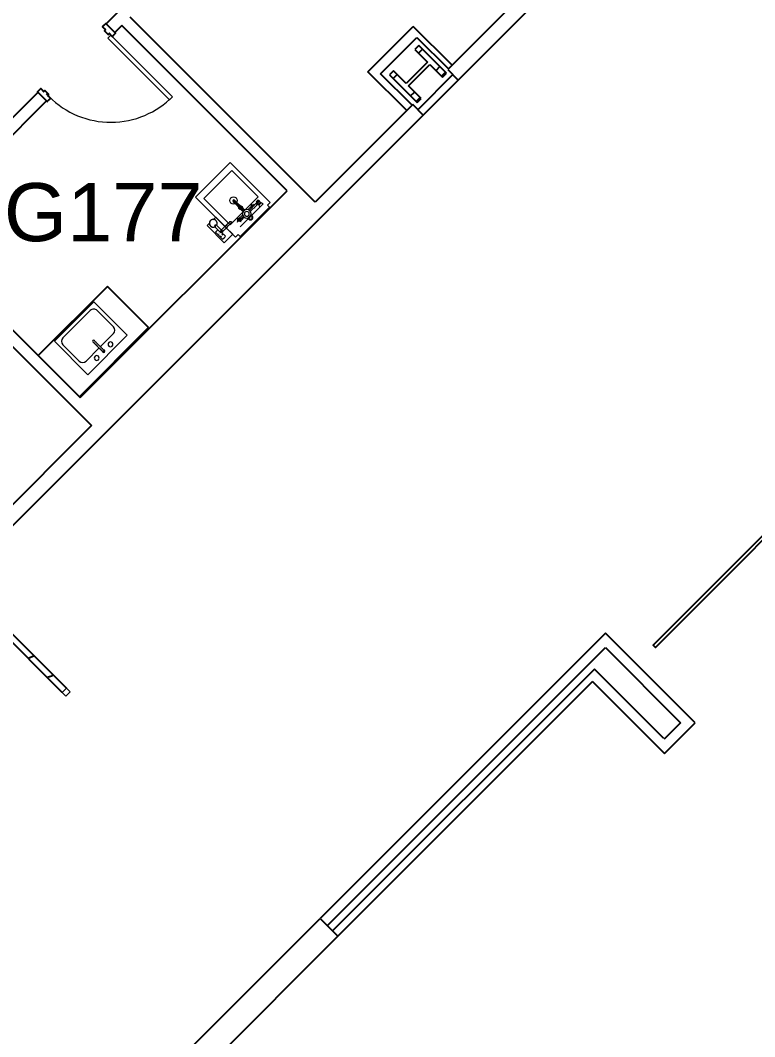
# Model space of a CAD drawing. Header units: inches. Extents: x -115 to 5677, y -261 to 4726.
# Drawn here: x 1107.6 to 1410.9, y 1480.4 to 1900.2 of the extents above; entities that cross this region are included whole.
import ezdxf

# ---------------------------------------------------------------- set-up
doc = ezdxf.new("R2010")
doc.units = ezdxf.units.IN
doc.header["$LTSCALE"] = 96
doc.header["$MEASUREMENT"] = 0
for name, color, linetype in [('A-ANNO-ROOM', 4, 'CONTINUOUS'), ('A-COLS', 5, 'CONTINUOUS'), ('A-DOOR', 2, 'CONTINUOUS'), ('A-FLOR-CASE', 3, 'CONTINUOUS'), ('A-WALL-FULL', 6, 'CONTINUOUS')]:
    doc.layers.add(name, color=color, linetype=linetype)
doc.layers.add('A-FLOR-CASE-1', color=3, linetype='CONTINUOUS', lineweight=20)
doc.layers.add('P-FIXT', color=6, linetype='CONTINUOUS', lineweight=9)
doc.styles.add('ARIAL', font='arial.ttf')

# ---------------------------------------------------------------- blocks, each defined once
blk = doc.blocks.new('PLUMB_Sink-Single_HED - 23_ W 19_5_ D 34_ H-5046426-ABSWR_AR_GL')
at = {"layer": 'P-FIXT'}
for p, q in [((12.12, 9.84), (-10.88, 9.84)), ((-10.88, 9.84), (-10.88, -9.66)), ((12.12, -9.66), (12.12, 9.84)), ((-7.38, 5.34), (0.29, 5.34)), ((0.24, 5.09), (0.24, 4.22)), ((0.95, 5.34), (8.62, 5.34)), ((0.99, 4.22), (0.99, 5.09)), ((-9.38, -6.16), (-9.38, 3.34)), ((10.62, 3.34), (10.62, -6.16)), ((8.62, -8.16), (-7.38, -8.16)), ((-10.88, -9.66), (12.12, -9.66))]:
    blk.add_line(p, q, dxfattribs=at)
at = {"layer": 'P-FIXT', "flags": 128}
for points in [[(0.24, 7.59), (0.24, 7.59), (0.24, 7.58), (0.24, 7.57), (0.24, 7.56), (0.24, 7.54), (0.24, 7.52), (0.24, 7.49), (0.24, 7.47), (0.24, 7.43), (0.24, 7.39), (0.24, 7.35), (0.24, 7.31), (0.24, 7.26), (0.24, 7.21), (0.24, 7.16), (0.24, 7.1), (0.24, 7.04), (0.24, 6.97), (0.24, 6.9), (0.24, 6.83), (0.24, 6.76), (0.24, 6.69), (0.24, 6.61), (0.24, 6.53), (0.24, 6.44), (0.24, 6.36), (0.24, 6.27), (0.24, 6.18), (0.24, 6.09), (0.24, 6), (0.24, 5.9), (0.24, 5.81), (0.24, 5.71), (0.24, 5.62), (0.24, 5.52), (0.24, 5.42), (0.24, 5.32), (0.24, 5.22), (0.24, 5.12), (0.24, 5.09)], [(0.24, 4.22), (0.24, 4.12), (0.24, 4.02), (0.24, 3.92), (0.24, 3.82), (0.24, 3.72), (0.24, 3.62), (0.24, 3.53), (0.24, 3.43), (0.24, 3.34), (0.24, 3.24), (0.24, 3.15), (0.24, 3.06), (0.24, 2.98), (0.24, 2.89), (0.24, 2.81), (0.24, 2.72), (0.24, 2.65), (0.24, 2.57), (0.24, 2.5), (0.24, 2.42), (0.24, 2.36), (0.24, 2.29), (0.24, 2.23), (0.24, 2.17), (0.24, 2.11), (0.24, 2.06), (0.24, 2.01), (0.24, 1.97), (0.24, 1.93), (0.24, 1.89), (0.24, 1.85), (0.24, 1.82), (0.24, 1.8), (0.24, 1.77), (0.24, 1.75), (0.24, 1.74), (0.24, 1.73), (0.24, 1.72), (0.24, 1.72)], [(0.99, 5.09), (0.99, 5.19), (0.99, 5.29), (0.99, 5.39), (0.99, 5.49), (0.99, 5.59), (0.99, 5.69), (0.99, 5.78), (0.99, 5.88), (0.99, 5.97), (0.99, 6.07), (0.99, 6.16), (0.99, 6.25), (0.99, 6.33), (0.99, 6.42), (0.99, 6.5), (0.99, 6.59), (0.99, 6.66), (0.99, 6.74), (0.99, 6.81), (0.99, 6.89), (0.99, 6.95), (0.99, 7.02), (0.99, 7.08), (0.99, 7.14), (0.99, 7.2), (0.99, 7.25), (0.99, 7.3), (0.99, 7.34), (0.99, 7.38), (0.99, 7.42), (0.99, 7.46), (0.99, 7.49), (0.99, 7.51), (0.99, 7.54), (0.99, 7.56), (0.99, 7.57), (0.99, 7.58), (0.99, 7.59), (0.99, 7.59)], [(0.99, 1.72), (0.99, 1.72), (0.99, 1.73), (0.99, 1.74), (0.99, 1.75), (0.99, 1.77), (0.99, 1.79), (0.99, 1.81), (0.99, 1.84), (0.99, 1.88), (0.99, 1.91), (0.99, 1.96), (0.99, 2), (0.99, 2.05), (0.99, 2.1), (0.99, 2.15), (0.99, 2.21), (0.99, 2.27), (0.99, 2.34), (0.99, 2.41), (0.99, 2.48), (0.99, 2.55), (0.99, 2.62), (0.99, 2.7), (0.99, 2.78), (0.99, 2.87), (0.99, 2.95), (0.99, 3.04), (0.99, 3.13), (0.99, 3.22), (0.99, 3.31), (0.99, 3.41), (0.99, 3.5), (0.99, 3.6), (0.99, 3.69), (0.99, 3.79), (0.99, 3.89), (0.99, 3.99), (0.99, 4.09), (0.99, 4.19), (0.99, 4.22)]]:
    blk.add_lwpolyline(points, dxfattribs=at)
at = {"layer": 'P-FIXT'}
for centre, radius, start, end in [((-3.38, 7.59), 1, 0, 180), ((4.62, 7.59), 1, 0, 180), ((-7.38, 3.34), 2, 90, 180), ((-3.38, 7.59), 1, 180, 0), ((0.62, 7.59), 0.5, 0, 180), ((0.62, 7.59), 0.5, 180, 231.4286), ((0.62, 7.59), 0.375, 90, 235.6403), ((0.62, 7.59), 0.375, 304.3597, 90), ((0.62, 7.59), 0.5, 308.5714, 0), ((4.62, 7.59), 1, 180, 0), ((8.62, 3.34), 2, 0, 90), ((0.62, 1.72), 0.375, 180, 0), ((-7.38, -6.16), 2, 180, 270), ((8.62, -6.16), 2, 270, 0)]:
    blk.add_arc(centre, radius, start, end, dxfattribs=at)
blk = doc.blocks.new('WOOD SCREEN 5 - WOOD SCREEN 2-7233831-ABSWR_AR_GL')
at = {"layer": 'A-FLOR-CASE'}
h = blk.add_hatch(dxfattribs=at)
h.set_pattern_fill('FP_122', color=256, style=0, pattern_type=2)
h.set_pattern_definition([(216.87, (410.194, 424.594), (71.9999143, 48.0001286), [12, -108]), (206.565, (424.594, 417.394), (-23.99974, -23.999696), [26.833, -26.833]), (198.435, (424.594, 405.394), (-47.999875, -23.999517), [15.179, -60.716])])
h.paths.add_polyline_path([(4763.79, 2190.3), (4765.56, 2192.06), (4722.67, 2234.95), (4720.9, 2233.18), (4763.44, 2190.65)], flags=0)
for p, q in [((4763.79, 2190.3), (4720.9, 2233.18)), ((4722.67, 2234.95), (4765.56, 2192.06))]:
    blk.add_line(p, q, dxfattribs=at)
at = {"layer": 'A-FLOR-CASE-1'}
for p, q in [((4721.26, 2236.37), (4719.49, 2234.6)), ((4719.49, 2234.6), (4720.9, 2233.18)), ((4720.9, 2233.18), (4722.67, 2234.95)), ((4722.67, 2234.95), (4721.26, 2236.37)), ((4765.56, 2192.06), (4763.79, 2190.3)), ((4766.97, 2190.65), (4765.56, 2192.06)), ((4763.79, 2190.3), (4765.2, 2188.88)), ((4765.2, 2188.88), (4766.97, 2190.65))]:
    blk.add_line(p, q, dxfattribs=at)
blk = doc.blocks.new('Clinical_Sink_Hosptial_Soiled_Utility_Hopper_12636 - Right Hand Sprayer-11646858-ABSWR_AR_GL')
at = {"layer": 'P-FIXT'}
for p, q in [((-15.48, 3), (-15.48, 13)), ((-15.48, 13), (-13.85, 13)), ((-12.16, 13), (-10.48, 13)), ((-10.48, 13), (-10.48, 7.51)), ((-0.6, 12.54), (-0.6, 12.72)), ((-0.6, 12.54), (-0.6, 12.72)), ((-0.35, 12.72), (-0.35, 12.54)), ((-0.35, 12.72), (-0.35, 12.54)), ((-14.88, 8.62), (-14.97, 4.48)), ((-14.09, 8.62), (-14.88, 8.62)), ((-14.58, 12.08), (-14.59, 11.99)), ((-13.53, 8.62), (-14.09, 8.62)), ((-13.53, 10.41), (-13.53, 7.51)), ((-12.55, 7.48), (-12.55, 10.39)), ((-11.42, 11.99), (-11.43, 12.08)), ((-0.98, 9.57), (-0.98, 8.99)), ((-0.98, 9.57), (-0.61, 9.57)), ((-0.83, 9.57), (-0.98, 9.57)), ((-0.83, 8.99), (-0.98, 8.99)), ((-0.98, 8.99), (-0.56, 8.99)), ((-0.85, 11.62), (-0.85, 6.66)), ((-0.57, 9.57), (-0.85, 9.57)), ((-0.66, 9.08), (-0.85, 9.08)), ((-0.29, 11.42), (-0.66, 11.42)), ((-0.66, 11.39), (-0.66, 11.22)), ((-0.66, 11.22), (-0.66, 11.39)), ((-0.29, 11.39), (-0.66, 11.39)), ((-0.66, 11.04), (-0.66, 11.22)), ((-0.66, 11.22), (-0.29, 11.22)), ((-0.66, 11.22), (-0.29, 11.22)), ((-0.6, 12.15), (-0.6, 12.54)), ((-0.6, 12.15), (-0.6, 12.37)), ((-0.6, 11.13), (-0.6, 11.56)), ((-0.6, 11.47), (-0.6, 11.56)), ((-0.35, 11.47), (-0.6, 11.47)), ((-0.6, 11.14), (-0.6, 11.47)), ((-0.35, 11.47), (-0.6, 11.47)), ((-0.6, 11.41), (-0.6, 11.2)), ((-0.6, 11.2), (-0.6, 11.41)), ((-0.6, 11.13), (-0.6, 6.54)), ((-0.4, 8.99), (0.02, 8.99)), ((-0.1, 9.57), (-0.38, 9.57)), ((-0.35, 12.54), (-0.35, 12.15)), ((-0.35, 12.37), (-0.35, 12.15)), ((-0.35, 11.56), (-0.35, 11.13)), ((-0.35, 11.56), (-0.35, 11.47)), ((-0.35, 11.47), (-0.35, 11.14)), ((-0.35, 11.41), (-0.35, 11.2)), ((-0.35, 11.2), (-0.35, 11.41)), ((-0.35, 6.55), (-0.35, 11.13)), ((-0.35, 9.57), (0.02, 9.57)), ((-0.29, 11.39), (-0.29, 11.22)), ((-0.29, 11.22), (-0.29, 11.39)), ((-0.29, 11.22), (-0.29, 11.04)), ((-0.1, 9.08), (-0.29, 9.08)), ((0.02, 9.57), (-0.12, 9.57)), ((0.02, 8.99), (-0.12, 8.99)), ((-0.1, 6.49), (-0.1, 11.62)), ((0.02, 8.99), (0.02, 9.57)), ((-14.93, 4.48), (-14.09, 4.48)), ((-14.48, 7.12), (-14.48, 7.1)), ((-14.48, 6.12), (-14.48, 5.62)), ((-14.09, 7.52), (-14.08, 7.52)), ((-14.08, 6.73), (-14.09, 6.73)), ((-14.09, 4.48), (-13.25, 4.48)), ((-13.69, 7.11), (-13.69, 7.12)), ((-13.69, 5.62), (-13.69, 6.15)), ((-13.2, 4.48), (-13.27, 7.18)), ((-10.48, 6.78), (-10.48, 3)), ((-5.57, 5.5), (-5.57, 5.25)), ((-5.48, 5.5), (-5.48, 5.5)), ((-5.48, 5.5), (-3.48, 5.5)), ((-4.66, 5.25), (-5.48, 5.25)), ((-5.48, 5.25), (-5.48, 5.25)), ((-4.35, 6.47), (-4.6, 6.47)), ((-4.6, 6.37), (-4.6, 6.37)), ((-4.6, 5.59), (-4.6, 6.37)), ((-4.6, 5.99), (-4.6, 5.47)), ((-4.6, 5.16), (-4.6, 4.76)), ((-4.6, 4.37), (-4.6, 5.16)), ((-4.6, 4.37), (-4.6, 4.37)), ((-4.6, 4.28), (-4.35, 4.28)), ((-4.48, 5.47), (-4.48, 5.64)), ((-4.48, 5.11), (-4.48, 5.19)), ((-3.48, 5.25), (-4.44, 5.25)), ((-4.42, 5), (-3.84, 5)), ((-4.35, 6.37), (-4.35, 6.37)), ((-4.35, 6.37), (-4.35, 5.59)), ((-4.35, 5.5), (-4.35, 5.99)), ((-1.91, 5.75), (-4.35, 5.75)), ((-4.35, 4.76), (-4.35, 5.28)), ((-4.35, 5.16), (-4.35, 4.37)), ((-4.35, 4.37), (-4.35, 4.37)), ((-3.84, 5.05), (-3.89, 5)), ((-3.89, 4.65), (-3.84, 4.61)), ((-2.21, 4.94), (-3.84, 5.05)), ((-3.84, 4.83), (-3.84, 5.02)), ((-3.84, 4.63), (-3.84, 4.83)), ((-3.84, 4.61), (-2.21, 4.72)), ((-3.48, 5.5), (-3.48, 5.5)), ((-3.48, 5.25), (-3.48, 5.25)), ((-3.44, 5), (-2.15, 5)), ((-3.38, 5.25), (-3.38, 5.5)), ((-0.98, 7.87), (-0.98, 6.53)), ((-0.98, 7.87), (-0.96, 7.87)), ((-0.55, 7.87), (-0.98, 7.87)), ((0.02, 7.87), (-0.4, 7.87)), ((0.01, 7.87), (0.02, 7.87)), ((0.02, 6.45), (0.02, 7.87)), ((3.5, 5.75), (1.02, 5.75)), ((5.2, 5.19), (1.21, 5.19)), ((1.21, 4.47), (5.2, 4.47)), ((2.43, 5.5), (2.43, 5.25)), ((2.52, 5.5), (2.52, 5.5)), ((2.52, 5.5), (4.52, 5.5)), ((3.5, 5.25), (2.52, 5.25)), ((2.52, 5.25), (2.52, 5.25)), ((3.65, 6.47), (3.4, 6.47)), ((3.4, 6.37), (3.4, 6.37)), ((3.4, 5.59), (3.4, 6.37)), ((3.4, 5.99), (3.4, 5.5)), ((3.4, 4.37), (3.4, 4.37)), ((3.4, 4.28), (3.65, 4.28)), ((3.52, 5.64), (3.52, 5.56)), ((3.65, 6.37), (3.65, 6.37)), ((3.65, 6.37), (3.65, 5.59)), ((3.65, 5.47), (3.65, 5.99)), ((3.65, 4.37), (3.65, 4.37)), ((4.52, 5.25), (3.66, 5.25)), ((4.52, 5.5), (4.52, 5.5)), ((4.52, 5.25), (4.52, 5.25)), ((4.62, 5.25), (4.62, 5.5)), ((5.8, 5.24), (5.2, 5.24)), ((5.2, 5.24), (5.2, 4.41)), ((5.2, 4.41), (5.8, 4.41)), ((5.69, 5.33), (5.61, 4.83)), ((5.61, 4.83), (5.72, 4.19)), ((5.87, 5.33), (5.69, 5.33)), ((5.69, 5.33), (6.91, 5.33)), ((5.8, 5.58), (5.8, 5.33)), ((5.95, 5.58), (5.8, 5.58)), ((5.8, 5.58), (6.8, 5.58)), ((5.95, 5.33), (5.8, 5.33)), ((5.8, 5.33), (6.8, 5.33)), ((5.8, 5.24), (5.8, 4.41)), ((7, 4.83), (5.81, 4.83)), ((5.81, 4.83), (7, 4.83)), ((6.8, 5.58), (6.66, 5.58)), ((6.8, 5.33), (6.66, 5.33)), ((6.91, 5.33), (6.73, 5.33)), ((6.8, 5.33), (6.8, 5.58)), ((6.89, 4.19), (7, 4.83)), ((7, 4.83), (6.91, 5.33)), ((-15.48, 3), (-10.48, 3)), ((5.36, 3), (-6.25, 3)), ((-0.48, 3), (-1.61, 3)), ((-1.61, 3), (-0.48, 3)), ((-0.82, 3), (-1.55, 3)), ((-1.55, 3), (-0.48, 3)), ((-0.98, 3.5), (-0.98, 3.5)), ((-0.1, 3), (-0.85, 3)), ((-0.48, 3), (0.65, 3)), ((0.65, 3), (-0.48, 3)), ((-0.48, 3), (0.59, 3)), ((0.59, 3), (-0.14, 3)), ((0.02, 3.5), (0.02, 3.5)), ((5.66, 3.86), (5.35, 3)), ((5.53, 3), (5.35, 3)), ((5.35, 3), (7.26, 3)), ((5.85, 3.86), (5.66, 3.86)), ((5.66, 3.86), (6.94, 3.86)), ((5.89, 4.19), (5.72, 4.19)), ((5.72, 4.19), (6.89, 4.19)), ((5.8, 4.19), (5.8, 3.86)), ((5.95, 4.19), (5.8, 4.19)), ((5.8, 4.19), (6.8, 4.19)), ((6.8, 4.19), (6.66, 4.19)), ((6.89, 4.19), (6.72, 4.19)), ((6.94, 3.86), (6.76, 3.86)), ((6.8, 3.86), (6.8, 4.19)), ((7.26, 3), (6.94, 3.86)), ((7.26, 3), (7.08, 3))]:
    blk.add_line(p, q, dxfattribs=at)
at = {"layer": 'P-FIXT', "flags": 128}
for points in [[(-14.5, 12.39), (-14.52, 12.33), (-14.54, 12.27), (-14.55, 12.21), (-14.57, 12.15), (-14.58, 12.09), (-14.59, 12.02), (-14.59, 11.96), (-14.59, 11.9), (-14.59, 11.84), (-14.59, 11.77), (-14.59, 11.71), (-14.58, 11.65), (-14.57, 11.58), (-14.56, 11.52), (-14.54, 11.46), (-14.53, 11.4), (-14.51, 11.34), (-14.48, 11.28), (-14.46, 11.22), (-14.43, 11.17), (-14.4, 11.11), (-14.37, 11.06), (-14.34, 11), (-14.3, 10.95), (-14.27, 10.9), (-14.23, 10.85), (-14.18, 10.8), (-14.14, 10.76), (-14.1, 10.71), (-14.05, 10.67), (-14, 10.63), (-13.95, 10.59), (-13.9, 10.56), (-13.84, 10.52), (-13.79, 10.49), (-13.73, 10.46), (-13.68, 10.44), (-13.62, 10.41), (-13.56, 10.39), (-13.51, 10.37)], [(-12.58, 10.34), (-12.52, 10.36), (-12.46, 10.38), (-12.4, 10.41), (-12.34, 10.43), (-12.29, 10.46), (-12.23, 10.49), (-12.18, 10.52), (-12.12, 10.55), (-12.07, 10.59), (-12.02, 10.63), (-11.97, 10.66), (-11.92, 10.71), (-11.88, 10.75), (-11.83, 10.8), (-11.79, 10.84), (-11.75, 10.89), (-11.71, 10.94), (-11.68, 10.99), (-11.64, 11.05), (-11.61, 11.1), (-11.58, 11.16), (-11.56, 11.21), (-11.53, 11.27), (-11.51, 11.33), (-11.49, 11.39), (-11.47, 11.45), (-11.45, 11.51), (-11.44, 11.57), (-11.43, 11.64), (-11.42, 11.7), (-11.42, 11.76), (-11.42, 11.82), (-11.42, 11.89), (-11.42, 11.95), (-11.42, 12.01), (-11.43, 12.07), (-11.44, 12.14), (-11.45, 12.2), (-11.47, 12.26), (-11.49, 12.32), (-11.51, 12.38), (-11.51, 12.39)], [(-0.98, 7.87), (-1, 7.89), (-1.02, 7.92), (-1.04, 7.94), (-1.06, 7.96), (-1.08, 7.98), (-1.1, 8.01), (-1.11, 8.03), (-1.13, 8.06), (-1.14, 8.09), (-1.16, 8.11), (-1.17, 8.14), (-1.18, 8.17), (-1.19, 8.2), (-1.2, 8.23), (-1.21, 8.25), (-1.21, 8.28), (-1.22, 8.31), (-1.22, 8.34), (-1.22, 8.37), (-1.23, 8.4), (-1.23, 8.43), (-1.23, 8.46), (-1.22, 8.49), (-1.22, 8.52), (-1.22, 8.55), (-1.21, 8.58), (-1.21, 8.61), (-1.2, 8.64), (-1.19, 8.67), (-1.18, 8.7), (-1.17, 8.72), (-1.16, 8.75), (-1.14, 8.78), (-1.13, 8.81), (-1.11, 8.83), (-1.1, 8.86), (-1.08, 8.88), (-1.06, 8.9), (-1.04, 8.93), (-1.02, 8.95), (-1, 8.97), (-0.98, 8.99), (-0.98, 8.99)], [(-0.6, 9.07), (-0.62, 9.06), (-0.65, 9.06), (-0.67, 9.05), (-0.7, 9.04), (-0.72, 9.03), (-0.75, 9.02), (-0.77, 9.01), (-0.79, 9), (-0.81, 8.98), (-0.84, 8.97), (-0.86, 8.96), (-0.88, 8.94), (-0.9, 8.92), (-0.92, 8.91), (-0.94, 8.89), (-0.95, 8.87), (-0.97, 8.85), (-0.99, 8.83), (-1, 8.81), (-1.02, 8.79), (-1.03, 8.77), (-1.04, 8.74), (-1.05, 8.72), (-1.07, 8.7), (-1.08, 8.67), (-1.09, 8.65), (-1.09, 8.63), (-1.1, 8.6), (-1.11, 8.58), (-1.11, 8.55), (-1.12, 8.52), (-1.12, 8.5), (-1.12, 8.47), (-1.12, 8.45), (-1.12, 8.43)], [(-1.12, 8.43), (-1.12, 8.41), (-1.12, 8.38), (-1.12, 8.36), (-1.11, 8.33), (-1.11, 8.31), (-1.1, 8.28), (-1.1, 8.26), (-1.09, 8.23), (-1.08, 8.21), (-1.07, 8.18), (-1.06, 8.16), (-1.05, 8.14), (-1.04, 8.11), (-1.02, 8.09), (-1.01, 8.07), (-0.99, 8.05), (-0.98, 8.03), (-0.96, 8.01), (-0.94, 7.99), (-0.93, 7.97), (-0.91, 7.95), (-0.89, 7.94), (-0.87, 7.92), (-0.85, 7.9), (-0.83, 7.89), (-0.8, 7.88), (-0.78, 7.86), (-0.76, 7.85), (-0.73, 7.84), (-0.71, 7.83), (-0.69, 7.82), (-0.66, 7.82), (-0.64, 7.81), (-0.61, 7.8)], [(-0.85, 12.37), (-0.85, 12.37), (-0.85, 12.37), (-0.85, 12.37), (-0.85, 12.37), (-0.85, 12.36), (-0.85, 12.35), (-0.85, 12.35), (-0.85, 12.34), (-0.85, 12.33), (-0.85, 12.32), (-0.85, 12.3), (-0.85, 12.29), (-0.85, 12.28), (-0.85, 12.26), (-0.85, 12.24), (-0.85, 12.23), (-0.85, 12.21), (-0.85, 12.19), (-0.85, 12.17), (-0.85, 12.15), (-0.85, 12.13), (-0.85, 12.1), (-0.85, 12.08), (-0.85, 12.06), (-0.85, 12.03), (-0.85, 12), (-0.85, 11.98), (-0.85, 11.95), (-0.85, 11.92), (-0.85, 11.9), (-0.85, 11.87), (-0.85, 11.84), (-0.85, 11.81), (-0.85, 11.78), (-0.85, 11.75), (-0.85, 11.72), (-0.85, 11.69), (-0.85, 11.66), (-0.85, 11.63), (-0.85, 11.62)], [(-0.85, 9.08), (-0.83, 9.1), (-0.8, 9.11), (-0.77, 9.12), (-0.74, 9.13), (-0.72, 9.14), (-0.69, 9.15), (-0.66, 9.16), (-0.63, 9.17), (-0.6, 9.17)], [(-0.6, 11.56), (-0.52, 11.56), (-0.43, 11.56), (-0.35, 11.56)], [(-0.36, 9.17), (-0.33, 9.17), (-0.3, 9.16), (-0.27, 9.15), (-0.24, 9.15), (-0.21, 9.14), (-0.19, 9.12), (-0.16, 9.11), (-0.13, 9.1), (-0.1, 9.08), (-0.1, 9.08)], [(-0.36, 7.8), (-0.33, 7.81), (-0.31, 7.81), (-0.28, 7.82), (-0.26, 7.83), (-0.23, 7.84), (-0.21, 7.85), (-0.19, 7.86), (-0.16, 7.87), (-0.14, 7.88), (-0.12, 7.9), (-0.1, 7.91), (-0.08, 7.93), (-0.06, 7.94), (-0.04, 7.96), (-0.02, 7.98), (0, 8), (0.02, 8.02), (0.03, 8.04), (0.05, 8.06), (0.06, 8.08), (0.08, 8.1), (0.09, 8.12), (0.1, 8.15), (0.11, 8.17), (0.12, 8.19), (0.13, 8.22), (0.14, 8.24), (0.15, 8.27), (0.15, 8.29), (0.16, 8.32), (0.16, 8.34), (0.16, 8.37), (0.17, 8.39), (0.17, 8.42), (0.17, 8.43)], [(0.17, 8.43), (0.17, 8.46), (0.17, 8.49), (0.16, 8.51), (0.16, 8.54), (0.16, 8.56), (0.15, 8.59), (0.14, 8.61), (0.14, 8.64), (0.13, 8.66), (0.12, 8.68), (0.11, 8.71), (0.1, 8.73), (0.08, 8.75), (0.07, 8.78), (0.06, 8.8), (0.04, 8.82), (0.02, 8.84), (0.01, 8.86), (-0.01, 8.88), (-0.03, 8.9), (-0.05, 8.91), (-0.07, 8.93), (-0.09, 8.95), (-0.11, 8.96), (-0.13, 8.98), (-0.15, 8.99), (-0.17, 9), (-0.2, 9.01), (-0.22, 9.03), (-0.24, 9.03), (-0.27, 9.04), (-0.29, 9.05), (-0.32, 9.06), (-0.34, 9.06)], [(-0.1, 11.62), (-0.1, 11.65), (-0.1, 11.68), (-0.1, 11.71), (-0.1, 11.74), (-0.1, 11.77), (-0.1, 11.8), (-0.1, 11.83), (-0.1, 11.86), (-0.1, 11.89), (-0.1, 11.92), (-0.1, 11.94), (-0.1, 11.97), (-0.1, 12), (-0.1, 12.02), (-0.1, 12.05), (-0.1, 12.07), (-0.1, 12.1), (-0.1, 12.12), (-0.1, 12.14), (-0.1, 12.16), (-0.1, 12.18), (-0.1, 12.2), (-0.1, 12.22), (-0.1, 12.24), (-0.1, 12.26), (-0.1, 12.27), (-0.1, 12.29), (-0.1, 12.3), (-0.1, 12.31), (-0.1, 12.32), (-0.1, 12.33), (-0.1, 12.34), (-0.1, 12.35), (-0.1, 12.36), (-0.1, 12.36), (-0.1, 12.37), (-0.1, 12.37), (-0.1, 12.37), (-0.1, 12.37)], [(0.02, 8.99), (0.04, 8.97), (0.07, 8.95), (0.09, 8.93), (0.11, 8.91), (0.12, 8.88), (0.14, 8.86), (0.16, 8.83), (0.17, 8.81), (0.19, 8.78), (0.2, 8.75), (0.21, 8.73), (0.22, 8.7), (0.23, 8.67), (0.24, 8.64), (0.25, 8.61), (0.26, 8.58), (0.26, 8.55), (0.27, 8.52), (0.27, 8.49), (0.27, 8.46), (0.27, 8.43), (0.27, 8.4), (0.27, 8.37), (0.27, 8.34), (0.26, 8.31), (0.26, 8.28), (0.25, 8.26), (0.24, 8.23), (0.24, 8.2), (0.23, 8.17), (0.21, 8.14), (0.2, 8.11), (0.19, 8.09), (0.17, 8.06), (0.16, 8.04), (0.14, 8.01), (0.12, 7.99), (0.11, 7.96), (0.09, 7.94), (0.07, 7.92), (0.05, 7.9), (0.02, 7.88), (0.02, 7.87)], [(-13.53, 7.5), (-13.53, 7.46), (-13.53, 7.42), (-13.53, 7.38), (-13.53, 7.35), (-13.53, 7.32), (-13.53, 7.29), (-13.53, 7.26), (-13.53, 7.24), (-13.53, 7.22), (-13.53, 7.2), (-13.53, 7.18), (-13.53, 7.16), (-13.53, 7.15), (-13.53, 7.14), (-13.53, 7.13), (-13.53, 7.13), (-13.53, 7.13)], [(-12.72, 6.73), (-12.82, 6.73), (-12.92, 6.73), (-13.02, 6.73), (-13.11, 6.73), (-13.2, 6.73), (-13.29, 6.73)], [(-13.04, 7.52), (-12.99, 7.52), (-12.9, 7.52)], [(-10.58, 6.73), (-11.02, 6.73), (-11.42, 6.73), (-11.78, 6.73), (-12.1, 6.73), (-12.37, 6.73), (-12.59, 6.73), (-12.77, 6.73), (-12.91, 6.73), (-13, 6.73), (-13.04, 6.73)], [(-12.57, 7.52), (-12.34, 7.52), (-12.07, 7.52), (-11.75, 7.52), (-11.38, 7.52), (-10.98, 7.52), (-10.58, 7.52)], [(-12.55, 7.13), (-12.55, 7.13), (-12.55, 7.13), (-12.55, 7.14), (-12.55, 7.15), (-12.55, 7.17), (-12.55, 7.18), (-12.55, 7.2), (-12.55, 7.22), (-12.55, 7.24), (-12.55, 7.27), (-12.55, 7.3), (-12.55, 7.33), (-12.55, 7.36), (-12.55, 7.39), (-12.55, 7.43), (-12.55, 7.47), (-12.55, 7.5)], [(-10.45, 6.73), (-10.58, 6.73), (-10.7, 6.73), (-10.83, 6.73), (-10.95, 6.73), (-11.08, 6.73), (-11.2, 6.73), (-11.33, 6.73), (-11.45, 6.73)], [(-7.7, 7.52), (-7.72, 7.52), (-7.8, 7.52), (-7.94, 7.52), (-8.12, 7.52), (-8.36, 7.52), (-8.65, 7.52), (-9, 7.52), (-9.39, 7.52), (-9.84, 7.52), (-10.33, 7.52), (-10.58, 7.52)], [(-10.58, 6.73), (-10.06, 6.73), (-9.59, 6.73), (-9.17, 6.73), (-8.81, 6.73), (-8.49, 6.73), (-8.23, 6.73), (-8.02, 6.73), (-7.86, 6.73), (-7.75, 6.73), (-7.7, 6.73), (-7.7, 6.73)], [(-10.48, 7.52), (-10.35, 7.52), (-10.23, 7.52), (-10.11, 7.52), (-9.99, 7.52), (-9.87, 7.52), (-9.75, 7.52)], [(-7.83, 6.73), (-7.84, 6.73), (-7.86, 6.73), (-7.89, 6.73), (-7.92, 6.73)], [(-7.89, 7.52), (-7.87, 7.52), (-7.85, 7.52), (-7.83, 7.52), (-7.83, 7.52)], [(-7.83, 7.52), (-7.74, 7.52), (-7.7, 7.52), (-7.7, 7.52)], [(-7.7, 6.73), (-7.72, 6.73), (-7.8, 6.73), (-7.83, 6.73)], [(-7.7, 7.52), (-7.68, 7.52), (-7.66, 7.52), (-7.65, 7.52), (-7.63, 7.51), (-7.62, 7.51), (-7.6, 7.51), (-7.59, 7.5), (-7.57, 7.5), (-7.56, 7.49), (-7.54, 7.49), (-7.53, 7.48), (-7.51, 7.47), (-7.5, 7.47), (-7.49, 7.46), (-7.47, 7.45), (-7.46, 7.44), (-7.45, 7.43), (-7.44, 7.42), (-7.42, 7.41), (-7.41, 7.4), (-7.4, 7.39), (-7.39, 7.38), (-7.38, 7.36), (-7.37, 7.35), (-7.36, 7.34), (-7.36, 7.32), (-7.35, 7.31), (-7.34, 7.3), (-7.33, 7.28), (-7.33, 7.27), (-7.32, 7.25), (-7.32, 7.24), (-7.31, 7.22), (-7.31, 7.21), (-7.31, 7.19), (-7.31, 7.18), (-7.3, 7.16), (-7.3, 7.15), (-7.3, 7.13), (-7.3, 7.11), (-7.3, 7.1), (-7.3, 7.08), (-7.31, 7.07), (-7.31, 7.05), (-7.31, 7.04), (-7.32, 7.02), (-7.32, 7.01), (-7.33, 6.99), (-7.33, 6.98), (-7.34, 6.96), (-7.34, 6.95), (-7.35, 6.93), (-7.36, 6.92), (-7.37, 6.91), (-7.38, 6.89), (-7.39, 6.88), (-7.4, 6.87), (-7.41, 6.86), (-7.42, 6.85), (-7.43, 6.83), (-7.44, 6.82), (-7.45, 6.81), (-7.47, 6.81), (-7.48, 6.8), (-7.49, 6.79), (-7.51, 6.78), (-7.52, 6.77), (-7.53, 6.77), (-7.55, 6.76), (-7.56, 6.75), (-7.58, 6.75), (-7.59, 6.74), (-7.61, 6.74), (-7.62, 6.74), (-7.64, 6.74), (-7.66, 6.73), (-7.67, 6.73), (-7.69, 6.73), (-7.7, 6.73)], [(-4.62, 4.89), (-4.63, 4.9), (-4.65, 4.91), (-4.67, 4.91), (-4.69, 4.92), (-4.71, 4.93), (-4.73, 4.94), (-4.74, 4.95), (-4.76, 4.96), (-4.78, 4.97), (-4.79, 4.99), (-4.81, 5), (-4.82, 5.01), (-4.84, 5.03), (-4.85, 5.04), (-4.86, 5.06), (-4.87, 5.07), (-4.89, 5.09), (-4.9, 5.1), (-4.91, 5.12), (-4.92, 5.14), (-4.93, 5.16), (-4.94, 5.18), (-4.94, 5.19), (-4.95, 5.21), (-4.96, 5.23)], [(-4.95, 5.53), (-4.95, 5.55), (-4.94, 5.56), (-4.93, 5.58), (-4.92, 5.6), (-4.91, 5.62), (-4.9, 5.64), (-4.89, 5.65), (-4.88, 5.67), (-4.87, 5.69), (-4.86, 5.7), (-4.84, 5.72), (-4.83, 5.73), (-4.81, 5.74), (-4.8, 5.76), (-4.78, 5.77), (-4.77, 5.78), (-4.75, 5.79), (-4.73, 5.8), (-4.72, 5.81), (-4.7, 5.82), (-4.68, 5.83), (-4.66, 5.84), (-4.64, 5.85), (-4.63, 5.85), (-4.61, 5.86)], [(-4.34, 5.86), (-4.32, 5.85), (-4.3, 5.84), (-4.28, 5.84), (-4.26, 5.83), (-4.25, 5.82), (-4.23, 5.81), (-4.21, 5.8), (-4.19, 5.79), (-4.18, 5.78), (-4.16, 5.76), (-4.15, 5.75), (-4.13, 5.74), (-4.12, 5.72), (-4.1, 5.71), (-4.09, 5.69), (-4.08, 5.68), (-4.07, 5.66), (-4.06, 5.65), (-4.05, 5.63), (-4.04, 5.61), (-4.03, 5.59), (-4.02, 5.57), (-4.01, 5.56), (-4, 5.54), (-4, 5.52)], [(-4, 5.22), (-4.01, 5.2), (-4.01, 5.19), (-4.02, 5.17), (-4.03, 5.15), (-4.04, 5.13), (-4.05, 5.11), (-4.06, 5.1), (-4.07, 5.08), (-4.08, 5.06), (-4.1, 5.05), (-4.11, 5.03), (-4.12, 5.02), (-4.14, 5.01), (-4.15, 4.99), (-4.17, 4.98), (-4.19, 4.97), (-4.2, 4.96), (-4.22, 4.95), (-4.24, 4.94), (-4.25, 4.93), (-4.27, 4.92), (-4.29, 4.91), (-4.31, 4.9), (-4.33, 4.9)], [(-0.6, 7.69), (-0.63, 7.7), (-0.66, 7.7), (-0.68, 7.71), (-0.71, 7.72), (-0.74, 7.73), (-0.77, 7.74), (-0.8, 7.75), (-0.82, 7.77), (-0.85, 7.78), (-0.85, 7.78)], [(-0.1, 7.78), (-0.13, 7.77), (-0.16, 7.76), (-0.18, 7.74), (-0.21, 7.73), (-0.24, 7.72), (-0.27, 7.71), (-0.3, 7.71), (-0.33, 7.7), (-0.35, 7.69)], [(3.06, 5.19), (3.05, 5.21), (3.04, 5.23)], [(3.05, 5.53), (3.05, 5.55), (3.06, 5.56), (3.07, 5.58), (3.08, 5.6), (3.09, 5.62), (3.1, 5.64), (3.11, 5.65), (3.12, 5.67), (3.13, 5.69), (3.14, 5.7), (3.16, 5.72), (3.17, 5.73), (3.19, 5.74), (3.2, 5.76), (3.22, 5.77), (3.23, 5.78), (3.25, 5.79), (3.27, 5.8), (3.28, 5.81), (3.3, 5.82), (3.32, 5.83), (3.34, 5.84), (3.36, 5.85), (3.37, 5.85), (3.39, 5.86)], [(3.66, 5.86), (3.68, 5.85), (3.7, 5.84), (3.72, 5.84), (3.74, 5.83), (3.75, 5.82), (3.77, 5.81), (3.79, 5.8), (3.81, 5.79), (3.82, 5.78), (3.84, 5.76), (3.85, 5.75), (3.87, 5.74), (3.88, 5.72), (3.9, 5.71), (3.91, 5.69), (3.92, 5.68), (3.93, 5.66), (3.94, 5.65), (3.95, 5.63), (3.96, 5.61), (3.97, 5.59), (3.98, 5.57), (3.99, 5.56), (4, 5.54), (4, 5.52)], [(4, 5.22), (3.99, 5.2), (3.99, 5.19)], [(-1.66, 3), (-1.66, 3.01), (-1.65, 3.03), (-1.65, 3.04), (-1.64, 3.05), (-1.63, 3.07), (-1.63, 3.08), (-1.62, 3.09), (-1.61, 3.1), (-1.6, 3.12), (-1.59, 3.13), (-1.58, 3.14), (-1.57, 3.15), (-1.56, 3.16), (-1.55, 3.17), (-1.54, 3.18), (-1.53, 3.18), (-1.51, 3.19), (-1.5, 3.2), (-1.49, 3.21), (-1.48, 3.21), (-1.46, 3.22), (-1.45, 3.23), (-1.43, 3.23), (-1.42, 3.24), (-1.41, 3.24), (-1.39, 3.24), (-1.38, 3.24), (-1.36, 3.25), (-1.35, 3.25), (-1.33, 3.25), (-1.32, 3.25), (-1.32, 3.25)], [(-1.6, 3), (-1.6, 3.01), (-1.6, 3.02), (-1.6, 3.03), (-1.6, 3.04), (-1.6, 3.05), (-1.59, 3.06), (-1.59, 3.07), (-1.59, 3.08), (-1.59, 3.09), (-1.58, 3.1), (-1.58, 3.11), (-1.57, 3.12), (-1.57, 3.12), (-1.56, 3.13), (-1.56, 3.14), (-1.55, 3.15), (-1.55, 3.16), (-1.54, 3.16), (-1.53, 3.17), (-1.53, 3.18), (-1.52, 3.19), (-1.51, 3.19), (-1.5, 3.2), (-1.5, 3.2), (-1.49, 3.21), (-1.48, 3.22), (-1.47, 3.22), (-1.46, 3.23), (-1.45, 3.23), (-1.44, 3.23), (-1.43, 3.24), (-1.42, 3.24), (-1.41, 3.24), (-1.4, 3.24), (-1.39, 3.25), (-1.38, 3.25), (-1.37, 3.25), (-1.36, 3.25), (-1.35, 3.25), (-1.35, 3.25)], [(-1.26, 3.25), (-1.28, 3.25), (-1.29, 3.25), (-1.3, 3.25), (-1.32, 3.25), (-1.32, 3.25), (-1.33, 3.25), (-1.34, 3.25), (-1.34, 3.25), (-1.35, 3.25), (-1.35, 3.25), (-1.35, 3.25)], [(-1.35, 3.25), (-1.35, 3.25), (-1.35, 3.25), (-1.35, 3.25), (-1.34, 3.25), (-1.33, 3.25), (-1.33, 3.25), (-1.32, 3.25), (-1.31, 3.25), (-1.3, 3.25), (-1.28, 3.25), (-1.27, 3.25)], [(-0.48, 3.25), (-0.51, 3.25), (-0.54, 3.25), (-0.58, 3.25), (-0.61, 3.25), (-0.64, 3.25), (-0.68, 3.25), (-0.71, 3.25), (-0.74, 3.25), (-0.77, 3.25), (-0.8, 3.25), (-0.83, 3.25), (-0.86, 3.25), (-0.89, 3.25), (-0.92, 3.25), (-0.95, 3.25), (-0.98, 3.25), (-1.01, 3.25), (-1.03, 3.25), (-1.06, 3.25), (-1.08, 3.25), (-1.1, 3.25), (-1.12, 3.25), (-1.15, 3.25), (-1.17, 3.25), (-1.18, 3.25), (-1.2, 3.25), (-1.22, 3.25), (-1.23, 3.25), (-1.25, 3.25), (-1.26, 3.25), (-1.27, 3.25), (-1.28, 3.25), (-1.29, 3.25), (-1.3, 3.25), (-1.3, 3.25), (-1.31, 3.25), (-1.31, 3.25), (-1.32, 3.25), (-1.32, 3.25)], [(-1.32, 3.25), (-1.32, 3.25), (-1.31, 3.25), (-1.31, 3.25), (-1.31, 3.25), (-1.3, 3.25), (-1.29, 3.25), (-1.28, 3.25), (-1.27, 3.25), (-1.26, 3.25), (-1.25, 3.25), (-1.24, 3.25), (-1.22, 3.25), (-1.21, 3.25), (-1.19, 3.25), (-1.17, 3.25), (-1.15, 3.25), (-1.13, 3.25)], [(0.36, 3.25), (0.36, 3.25), (0.36, 3.25), (0.36, 3.25), (0.35, 3.25), (0.35, 3.25), (0.34, 3.25), (0.33, 3.25), (0.32, 3.25), (0.31, 3.25), (0.3, 3.25), (0.28, 3.25), (0.27, 3.25), (0.25, 3.25), (0.23, 3.25), (0.22, 3.25), (0.2, 3.25), (0.18, 3.25), (0.15, 3.25), (0.13, 3.25), (0.11, 3.25), (0.08, 3.25), (0.06, 3.25), (0.03, 3.25), (0, 3.25), (-0.02, 3.25), (-0.05, 3.25), (-0.08, 3.25), (-0.11, 3.25), (-0.14, 3.25), (-0.17, 3.25), (-0.2, 3.25), (-0.24, 3.25), (-0.27, 3.25), (-0.3, 3.25), (-0.33, 3.25), (-0.37, 3.25), (-0.4, 3.25), (-0.43, 3.25), (-0.47, 3.25), (-0.48, 3.25)], [(0.19, 3.25), (0.21, 3.25), (0.23, 3.25), (0.25, 3.25), (0.26, 3.25), (0.28, 3.25), (0.29, 3.25), (0.31, 3.25), (0.32, 3.25), (0.33, 3.25), (0.34, 3.25), (0.34, 3.25), (0.35, 3.25), (0.36, 3.25), (0.36, 3.25), (0.36, 3.25), (0.36, 3.25)], [(0.36, 3.25), (0.38, 3.25), (0.39, 3.25), (0.41, 3.25), (0.42, 3.25), (0.44, 3.24), (0.45, 3.24), (0.46, 3.24), (0.48, 3.23), (0.49, 3.23), (0.51, 3.22), (0.52, 3.22), (0.53, 3.21), (0.54, 3.2), (0.56, 3.19), (0.57, 3.19), (0.58, 3.18), (0.59, 3.17), (0.6, 3.16), (0.62, 3.15), (0.63, 3.14), (0.64, 3.13), (0.65, 3.12), (0.65, 3.11), (0.66, 3.09), (0.67, 3.08), (0.68, 3.07), (0.69, 3.06), (0.69, 3.04), (0.7, 3.03), (0.7, 3.02), (0.71, 3), (0.71, 3)], [(0.37, 3.25), (0.38, 3.25), (0.39, 3.25), (0.39, 3.25), (0.39, 3.25), (0.4, 3.25), (0.4, 3.25)], [(0.4, 3.25), (0.4, 3.25), (0.4, 3.25), (0.39, 3.25), (0.39, 3.25), (0.38, 3.25), (0.37, 3.25)], [(0.4, 3.25), (0.41, 3.25), (0.42, 3.25), (0.43, 3.25), (0.44, 3.25), (0.45, 3.24), (0.46, 3.24), (0.47, 3.24), (0.48, 3.24), (0.49, 3.23), (0.5, 3.23), (0.5, 3.23), (0.51, 3.22), (0.52, 3.22), (0.53, 3.21), (0.54, 3.21), (0.55, 3.2), (0.56, 3.19), (0.56, 3.19), (0.57, 3.18), (0.58, 3.17), (0.58, 3.17), (0.59, 3.16), (0.6, 3.15), (0.6, 3.14), (0.61, 3.14), (0.61, 3.13), (0.62, 3.12), (0.62, 3.11), (0.63, 3.1), (0.63, 3.09), (0.63, 3.08), (0.64, 3.07), (0.64, 3.06), (0.64, 3.05), (0.64, 3.04), (0.65, 3.03), (0.65, 3.02), (0.65, 3.01), (0.65, 3), (0.65, 3)]]:
    blk.add_lwpolyline(points, dxfattribs=at)
at = {"layer": 'P-FIXT'}
for centre, radius, start, end in [((-0.48, 12.37), 0.435, 0, 180), ((-0.48, 12.37), 0.375, 0, 180), ((-0.48, 8.43), 0.638, 111.4455, 180), ((-0.48, 8.43), 0.638, 180, 257.5308), ((-0.48, 12.37), 0.435, 180, 240), ((-0.48, 12.37), 0.375, 180, 240), ((-0.48, 12.37), 0.435, 270, 0), ((-0.48, 12.37), 0.375, 270, 0), ((-0.48, 8.43), 0.638, 360, 77.5308), ((-0.48, 8.43), 0.638, 282.4692, 360), ((-4.48, 5.37), 0.375, 100, 160), ((-4.48, 5.37), 0.375, 100, 160), ((-4.48, 5.37), 0.375, 100, 160), ((-4.48, 5.37), 0.375, 200, 260), ((-4.48, 5.37), 0.375, 200, 260), ((-4.48, 5.37), 0.375, 200, 260), ((-4.48, 5.37), 0.25, 0, 180), ((-4.48, 5.37), 0.25, 180, 0), ((-4.48, 5.37), 0.25, 60, 120), ((-4.48, 5.37), 0.25, 240, 300), ((-4.48, 5.37), 0.375, 20, 80), ((-4.48, 5.37), 0.375, 27.0816, 80), ((-4.48, 5.37), 0.375, 280, 340), ((-4.48, 5.37), 0.375, 280, 340), ((-0.45, 4.83), 1.75, 90, 270), ((-0.45, 4.83), 0.97, 90, 270), ((-0.45, 4.83), 1.75, 270, 90), ((-0.45, 4.83), 0.97, 270, 90), ((3.52, 5.37), 0.375, 100, 160), ((3.52, 5.37), 0.375, 100, 160), ((3.52, 5.37), 0.25, 0, 180), ((3.52, 5.37), 0.25, 180, 225), ((3.52, 5.37), 0.25, 60, 120), ((3.52, 5.37), 0.375, 20, 80), ((3.52, 5.37), 0.375, 20, 80), ((3.52, 5.37), 0.375, 20, 80), ((3.52, 5.37), 0.25, 315, 0)]:
    blk.add_arc(centre, radius, start, end, dxfattribs=at)
for centre, major_axis, ratio, start_param, end_param in [((-13.01, 11.86), (1.59, 0), 0.98191, 1.570796, 4.378721), ((-13.01, 11.95), (1.58, 0), 0.98191, 1.570796, 3.475563), ((-13.01, 11.95), (1.58, 0), 0.98191, 5.920227, 7.853982), ((-13.01, 11.86), (1.59, 0), 0.98191, 4.996043, 7.853982), ((-0.48, 11.13), (0.125, 0), 0.70558, 1.570796, 3.141593), ((-0.48, 11.13), (0.125, 0), 0.70558, 0, 1.570796), ((-13.04, 7.13), (0, 0.394), 0.999739, 1.308997, 3.141593), ((-13.04, 7.13), (0, 0.394), 0.999739, 3.141593, 4.974188)]:
    blk.add_ellipse(centre, major_axis=major_axis, ratio=ratio, start_param=start_param, end_param=end_param, dxfattribs=at)
for points, knots in [([(-0.6, 12.72), (-0.6, 12.72), (-0.59, 12.72), (-0.57, 12.72), (-0.56, 12.72), (-0.54, 12.72), (-0.52, 12.72), (-0.5, 12.72), (-0.49, 12.72), (-0.48, 12.72), (-0.47, 12.72), (-0.45, 12.72), (-0.44, 12.72), (-0.41, 12.72), (-0.4, 12.72), (-0.38, 12.72), (-0.37, 12.72), (-0.36, 12.72), (-0.35, 12.72)], [-1, -1, -1, -1, -0.875, -0.8125, -0.75, -0.6875, -0.625, -0.5625, -0.53125, -0.5, -0.46875, -0.4375, -0.375, -0.3125, -0.25, -0.1875, -0.125, 0, 0, 0, 0]), ([(-13.53, 10.39), (-13.53, 10.4), (-13.54, 10.41), (-13.53, 10.42), (-13.52, 10.43), (-13.51, 10.44), (-13.49, 10.45), (-13.47, 10.45), (-13.45, 10.46)], [0, 0, 0, 0, 0.25, 0.375, 0.5, 0.625, 0.75, 1, 1, 1, 1]), ([(-13.46, 10.4), (-13.46, 10.39), (-13.47, 10.38), (-13.48, 10.37), (-13.49, 10.37), (-13.51, 10.37), (-13.52, 10.38), (-13.53, 10.39)], [0, 0, 0, 0, 0.166667, 0.333333, 0.5, 0.666667, 1, 1, 1, 1]), ([(-13.04, 10.62), (-13.07, 10.62), (-13.11, 10.61), (-13.15, 10.61), (-13.17, 10.61), (-13.19, 10.61), (-13.2, 10.6), (-13.22, 10.6), (-13.25, 10.59), (-13.27, 10.58), (-13.28, 10.58), (-13.29, 10.57), (-13.3, 10.57), (-13.3, 10.57), (-13.31, 10.56), (-13.32, 10.56), (-13.34, 10.55), (-13.35, 10.54), (-13.36, 10.53), (-13.37, 10.52), (-13.38, 10.51), (-13.39, 10.5), (-13.4, 10.49), (-13.41, 10.48), (-13.42, 10.46), (-13.44, 10.43), (-13.45, 10.41), (-13.46, 10.4)], [0, 0, 0, 0, 0.1, 0.15, 0.175, 0.2, 0.225, 0.25, 0.3, 0.35, 0.375, 0.3875, 0.4, 0.4125, 0.425, 0.45, 0.5, 0.55, 0.575, 0.6, 0.625, 0.65, 0.7, 0.75, 0.8, 0.9, 1, 1, 1, 1]), ([(-13.26, 10.75), (-13.26, 10.76), (-13.25, 10.76), (-13.23, 10.77), (-13.21, 10.79), (-13.19, 10.81), (-13.16, 10.82), (-13.13, 10.83), (-13.09, 10.84), (-13.06, 10.84), (-13.04, 10.84)], [0.6, 0.6, 0.6, 0.6, 0.625, 0.65, 0.7, 0.75, 0.8, 0.85, 0.9, 1, 1, 1, 1]), ([(-13.01, 10.84), (-12.98, 10.84), (-12.95, 10.83), (-12.9, 10.81), (-12.87, 10.79), (-12.84, 10.77), (-12.81, 10.74), (-12.79, 10.72), (-12.78, 10.7), (-12.77, 10.69), (-12.76, 10.69)], [0, 0, 0, 0, 0.125, 0.1875, 0.25, 0.3125, 0.375, 0.4375, 0.46875, 0.5, 0.5, 0.5, 0.5]), ([(-12.75, 10.52), (-12.75, 10.52), (-12.76, 10.53), (-12.78, 10.54), (-12.8, 10.55), (-12.82, 10.56), (-12.84, 10.57), (-12.85, 10.58), (-12.87, 10.58), (-12.89, 10.59), (-12.93, 10.6), (-12.98, 10.61), (-13.01, 10.61)], [0.5, 0.5, 0.5, 0.5, 0.53125, 0.5625, 0.625, 0.6875, 0.71875, 0.75, 0.78125, 0.8125, 0.875, 1, 1, 1, 1]), ([(-12.56, 10.36), (-12.57, 10.35), (-12.58, 10.34), (-12.6, 10.34), (-12.61, 10.35), (-12.63, 10.36), (-12.63, 10.37)], [0, 0, 0, 0, 0.333333, 0.5, 0.666667, 1, 1, 1, 1]), ([(-12.55, 10.39), (-12.55, 10.39), (-12.55, 10.38), (-12.55, 10.37), (-12.56, 10.36)], [0.739772, 0.739772, 0.739772, 0.739772, 0.75, 1, 1, 1, 1]), ([(-1.04, 8.43), (-1.04, 8.48), (-1.03, 8.57), (-0.97, 8.74), (-0.85, 8.88), (-0.69, 8.96), (-0.6, 8.99), (-0.56, 8.99)], [-1, -1, -1, -1, -0.833333, -0.666667, -0.333333, -0.166667, 0, 0, 0, 0]), ([(0.09, 8.43), (0.09, 8.39), (0.08, 8.3), (0.01, 8.13), (-0.11, 7.99), (-0.27, 7.9), (-0.36, 7.88), (-0.4, 7.87)], [-1, -1, -1, -1, -0.833333, -0.666667, -0.333333, -0.166667, 0, 0, 0, 0]), ([(-4.35, 5.59), (-4.37, 5.6), (-4.4, 5.61), (-4.47, 5.63), (-4.54, 5.62), (-4.59, 5.6), (-4.6, 5.59)], [0, 0, 0, 0, 0.2, 0.4, 0.8, 1, 1, 1, 1]), ([(-4.55, 5.14), (-4.54, 5.13), (-4.49, 5.12), (-4.42, 5.13), (-4.37, 5.15), (-4.35, 5.16)], [0.2, 0.2, 0.2, 0.2, 0.4, 0.8, 1, 1, 1, 1]), ([(3.4, 5.59), (3.43, 5.61), (3.49, 5.63), (3.58, 5.62), (3.62, 5.6), (3.65, 5.59)], [0, 0, 0, 0, 0.4, 0.7, 1, 1, 1, 1])]:
    blk.add_open_spline(points, degree=3, knots=knots, dxfattribs=at)
for points in [[(-13.04, 10.84), (-13.04, 10.84), (-13.02, 10.84), (-13.01, 10.84), (-13.01, 10.84)], [(-13.01, 10.61), (-13.01, 10.61), (-13.02, 10.61), (-13.04, 10.61), (-13.04, 10.62)], [(-12.63, 10.37), (-12.64, 10.39), (-12.66, 10.41), (-12.67, 10.44), (-12.68, 10.45)], [(-0.55, 7.87), (-0.6, 7.88), (-0.69, 7.9), (-0.8, 7.97), (-0.91, 8.06), (-0.98, 8.17), (-1.03, 8.3), (-1.04, 8.39), (-1.04, 8.43)], [(-0.35, 12.15), (-0.38, 12.16), (-0.43, 12.18), (-0.52, 12.18), (-0.58, 12.16), (-0.6, 12.15)], [(-0.4, 8.99), (-0.35, 8.99), (-0.27, 8.96), (-0.15, 8.9), (-0.05, 8.81), (0.03, 8.69), (0.08, 8.57), (0.09, 8.48), (0.09, 8.43)], [(-13.04, 6.63), (-13.1, 6.63), (-13.21, 6.65), (-13.36, 6.74), (-13.48, 6.87), (-13.54, 7.04), (-13.54, 7.15), (-13.53, 7.21)], [(-13.04, 7.14), (-13.11, 7.14), (-13.23, 7.15), (-13.4, 7.23), (-13.51, 7.35), (-13.53, 7.45), (-13.53, 7.5)], [(-12.55, 7.5), (-12.55, 7.45), (-12.58, 7.35), (-12.68, 7.23), (-12.85, 7.15), (-12.98, 7.14), (-13.04, 7.14)], [(-12.56, 7.21), (-12.55, 7.15), (-12.55, 7.04), (-12.61, 6.87), (-12.72, 6.74), (-12.87, 6.65), (-12.98, 6.63), (-13.04, 6.63)]]:
    blk.add_open_spline(points, degree=3, dxfattribs=at)
blk = doc.blocks.new('9512_013 - 9512_013-11646703-ABSWR_AR_GL')
at = {"layer": 'P-FIXT'}
for p, q in [((1194.15, 1869.78), (1179.92, 1855.55)), ((1210.65, 1853.28), (1194.15, 1869.78)), ((1194.89, 1866.52), (1183.3, 1854.92)), ((1205.78, 1855.63), (1194.89, 1866.52)), ((1179.92, 1855.55), (1196.42, 1839.05)), ((1194.19, 1844.04), (1205.78, 1855.63)), ((1183.3, 1854.92), (1194.19, 1844.04)), ((1198.28, 1839.27), (1210.42, 1851.4)), ((1209.59, 1852.23), (1210.65, 1853.28)), ((1210.42, 1851.4), (1209.59, 1852.23)), ((1196.42, 1839.05), (1197.46, 1840.09)), ((1197.46, 1840.09), (1198.28, 1839.27))]:
    blk.add_line(p, q, dxfattribs=at)
blk.add_circle((1195.54, 1854.15), 1.5, dxfattribs=at)
for radius, start, end in [(1, 189, 225), (0.75, 180, 225), (1, 225, 45), (0.75, 225, 45), (0.75, 45, 90), (1, 45, 81)]:
    blk.add_arc((1202.58, 1847.1), radius, start, end, dxfattribs=at)

msp = doc.modelspace()

# ---------------------------------------------------------------- hatches: boundary and pattern name
at = {"layer": 'A-COLS'}
h = msp.add_hatch(dxfattribs=at)
h.set_pattern_fill('FP_185', color=256, angle=135, style=0, pattern_type=2)
h.set_pattern_definition([(45, (-3238.246, -167.171), (-9.503515, 9.503515), []), (45, (-3238.247, -152.77), (-9.503515, 9.503515), [])])
h.paths.add_polyline_path([(1271.52, 1866.21), (1273.12, 1867.81), (1267.89, 1873.04), (1276.78, 1881.94), (1282.01, 1876.71), (1283.61, 1878.31), (1272.15, 1889.76), (1270.56, 1888.16), (1275.79, 1882.93), (1266.89, 1874.04), (1261.66, 1879.27), (1260.06, 1877.67), (1270.24, 1867.49)], flags=0)

# ---------------------------------------------------------------- linework, layer by layer
for p, q in [((1272.15, 1889.76), (1270.56, 1888.16)), ((1283.61, 1878.31), (1272.15, 1889.76)), ((1270.56, 1888.16), (1275.79, 1882.93)), ((1275.79, 1882.93), (1266.89, 1874.04)), ((1267.89, 1873.04), (1276.78, 1881.94)), ((1276.78, 1881.94), (1282.01, 1876.71)), ((1261.66, 1879.27), (1260.06, 1877.67)), ((1260.06, 1877.67), (1271.52, 1866.21)), ((1266.89, 1874.04), (1261.66, 1879.27)), ((1282.01, 1876.71), (1283.61, 1878.31)), ((1273.12, 1867.81), (1267.89, 1873.04)), ((1271.52, 1866.21), (1273.12, 1867.81))]:
    msp.add_line(p, q, dxfattribs=at)
at = {"layer": 'A-DOOR'}
for p, q in [((1142.89, 1898.86), (1141.57, 1897.54)), ((1141.57, 1897.45), (1142.74, 1896.28)), ((1141.61, 1897.49), (1142.94, 1898.82)), ((1142.78, 1896.32), (1141.61, 1897.49)), ((1142.94, 1898.82), (1143.2, 1898.55)), ((1143.25, 1898.6), (1142.98, 1898.86)), ((1143.2, 1898.55), (1143.25, 1898.6)), ((1142.74, 1896.23), (1142.36, 1895.86)), ((1142.36, 1895.77), (1143.86, 1894.27)), ((1142.41, 1895.81), (1142.78, 1896.19)), ((1143.91, 1894.31), (1142.41, 1895.81)), ((1144.28, 1894.69), (1143.91, 1894.31)), ((1143.95, 1894.27), (1144.33, 1894.64)), ((1144.37, 1894.64), (1145.54, 1893.47)), ((1145.59, 1893.52), (1144.42, 1894.69)), ((1146.91, 1894.84), (1145.59, 1893.52)), ((1145.63, 1893.47), (1146.96, 1894.8)), ((1146.69, 1895.15), (1146.65, 1895.11)), ((1146.65, 1895.11), (1146.91, 1894.84)), ((1146.96, 1894.89), (1146.69, 1895.15)), ((1116.02, 1871.99), (1114.7, 1870.67)), ((1117.28, 1870.82), (1116.11, 1871.99)), ((1114.7, 1870.58), (1114.96, 1870.31)), ((1114.74, 1870.62), (1116.07, 1871.95)), ((1115.01, 1870.36), (1114.74, 1870.62)), ((1114.96, 1870.31), (1115.01, 1870.36)), ((1116.07, 1871.95), (1117.24, 1870.78)), ((1117.7, 1871.2), (1117.33, 1870.82)), ((1117.37, 1870.78), (1117.75, 1871.15)), ((1117.75, 1871.15), (1119.25, 1869.65)), ((1119.29, 1869.69), (1117.79, 1871.2)), ((1120.04, 1867.97), (1118.72, 1866.64)), ((1118.76, 1866.6), (1120.09, 1867.93)), ((1119.25, 1869.65), (1118.87, 1869.27)), ((1118.87, 1869.14), (1120.04, 1867.97)), ((1118.92, 1869.23), (1119.29, 1869.61)), ((1120.09, 1868.01), (1118.92, 1869.19)), ((1118.45, 1866.91), (1118.41, 1866.87)), ((1118.41, 1866.87), (1118.67, 1866.6)), ((1118.72, 1866.64), (1118.45, 1866.91))]:
    msp.add_line(p, q, dxfattribs=at)
at = {"layer": 'A-DOOR', "lineweight": 9}
for p, q in [((1144.97, 1894.05), (1143.73, 1892.81)), ((1145.54, 1893.47), (1170.43, 1868.59)), ((1143.73, 1892.81), (1169.19, 1867.35)), ((1169.19, 1867.35), (1170.43, 1868.59))]:
    msp.add_line(p, q, dxfattribs=at)
at = {"layer": 'A-DOOR'}
msp.add_lwpolyline([(1452.42, 1723.75), (1369.86, 1641.19), (1368.97, 1642.09), (1451.52, 1724.64), (1452.42, 1723.75)], dxfattribs=at)
for centre, radius, start, end in [((1141.61, 1897.49), 0.0625, 135, 225), ((1142.94, 1898.82), 0.0625, 45, 135), ((1142.41, 1895.81), 0.0625, 135, 225), ((1142.72, 1896.26), 0.0312, 315, 45), ((1142.72, 1896.26), 0.0938, 315, 45), ((1143.91, 1894.31), 0.0625, 225, 315), ((1144.35, 1894.62), 0.0938, 45, 135), ((1144.35, 1894.62), 0.0312, 45, 135), ((1145.59, 1893.52), 0.0625, 225, 315), ((1146.91, 1894.84), 0.0625, 315, 45), ((1116.07, 1871.95), 0.0625, 45, 135), ((1114.74, 1870.62), 0.0625, 135, 225), ((1117.3, 1870.84), 0.0938, 225, 315), ((1117.3, 1870.84), 0.0313, 225, 315), ((1117.75, 1871.15), 0.0625, 45, 135), ((1118.94, 1869.21), 0.0937, 135, 225), ((1118.94, 1869.21), 0.0313, 135, 225), ((1119.25, 1869.65), 0.0625, 315, 45), ((1120.04, 1867.97), 0.0625, 315, 45), ((1118.72, 1866.64), 0.0625, 225, 315)]:
    msp.add_arc(centre, radius, start, end, dxfattribs=at)
at = {"layer": 'A-DOOR', "lineweight": 9}
msp.add_arc((1144.97, 1894.05), 36, 222.2137, 312.7137, dxfattribs=at)
at = {"layer": 'A-FLOR-CASE'}
for p, q in [((1143.58, 1790.22), (1115.04, 1761.67)), ((1160.56, 1773.25), (1143.58, 1790.22)), ((1160.56, 1773.25), (1132.01, 1744.7))]:
    msp.add_line(p, q, dxfattribs=at)
at = {"layer": 'A-WALL-FULL'}
for p, q in [((1288.45, 1875.51), (1558.13, 2145.19)), ((1326.81, 1922.54), (1284.12, 1879.84)), ((1157.39, 1912.91), (1143.11, 1898.64)), ((1205.69, 1848.7), (1152.97, 1901.43)), ((1143.11, 1898.64), (1143.2, 1898.55)), ((1143.2, 1898.55), (1143.25, 1898.6)), ((1143.25, 1898.6), (1146.69, 1895.15)), ((1149.52, 1897.98), (1146.65, 1895.11)), ((1217.76, 1829.74), (1149.52, 1897.98)), ((1251.15, 1878.87), (1269.89, 1897.61)), ((1285.89, 1881.61), (1269.89, 1897.61)), ((1146.65, 1895.11), (1146.91, 1894.84)), ((1256.37, 1878.08), (1271.39, 1893.1)), ((1271.39, 1893.1), (1284.39, 1880.11)), ((1267.15, 1862.87), (1251.15, 1878.87)), ((1269.36, 1865.08), (1256.37, 1878.08)), ((1286.24, 1877.72), (1271.75, 1863.23)), ((1284.12, 1879.84), (1288.45, 1875.51)), ((1273.96, 1861.02), (1288.45, 1875.51)), ((1114.83, 1870.36), (1060.59, 1816.12)), ((1114.92, 1870.27), (1114.83, 1870.36)), ((1114.96, 1870.31), (1114.92, 1870.27)), ((1118.41, 1866.87), (1114.96, 1870.31)), ((1118.41, 1866.87), (1064.12, 1812.58)), ((1269.63, 1865.35), (1229.34, 1825.06)), ((1273.96, 1861.02), (1269.63, 1865.35)), ((906.62, 1493.68), (1273.96, 1861.02)), ((1229.34, 1825.06), (1205.69, 1848.7)), ((1132.36, 1744.34), (1217.76, 1829.74)), ((1052.94, 1816.87), (1137.04, 1732.77)), ((1064.12, 1812.58), (1132.36, 1744.34)), ((1137.04, 1732.77), (1074.46, 1670.19)), ((1349.26, 1647.12), (1231.38, 1529.23)), ((1386.3, 1610.08), (1349.26, 1647.12)), ((1234.38, 1526.22), (1349.26, 1641.11)), ((1349.26, 1641.11), (1380.29, 1610.08)), ((1344.67, 1632.27), (1236.5, 1524.1)), ((1373.31, 1603.62), (1344.67, 1632.27)), ((1343.87, 1627.05), (1238.71, 1521.89)), ((1343.87, 1627.05), (1373.57, 1597.35)), ((1373.57, 1597.35), (1386.3, 1610.08)), ((1380.29, 1610.08), (1373.57, 1603.37)), ((1373.57, 1603.37), (1373.49, 1603.45)), ((1113.49, 1411.34), (1231.38, 1529.23)), ((1231.38, 1529.23), (1238.71, 1521.89)), ((1238.71, 1521.89), (1123.65, 1406.83))]:
    msp.add_line(p, q, dxfattribs=at)

# ---------------------------------------------------------------- block references
at = {"layer": 'A-FLOR-CASE'}
msp.add_blockref('WOOD SCREEN 5 - WOOD SCREEN 2-7233831-ABSWR_AR_GL', (-3638.84, -567.76), dxfattribs=at)
at = {"layer": 'P-FIXT'}
msp.add_blockref('9512_013 - 9512_013-11646703-ABSWR_AR_GL', (0.08, -28.39), dxfattribs=at)
for name, p, rotation in [('Clinical_Sink_Hosptial_Soiled_Utility_Hopper_12636 - Right Hand Sprayer-11646858-ABSWR_AR_GL', (1204.88, 1817.13), 44.99999999999689), ('PLUMB_Sink-Single_HED - 23_ W 19_5_ D 34_ H-5046426-ABSWR_AR_GL', (1137.06, 1769.33), 225.0000000000013)]:
    msp.add_blockref(name, p, dxfattribs=dict(at, rotation=rotation))

# ---------------------------------------------------------------- texts
at = {"layer": 'A-ANNO-ROOM', "style": 'ARIAL'}
msp.add_text('G177', height=24, dxfattribs=at).set_placement((1100.84, 1808.93))

doc.saveas('drawing.dxf')
